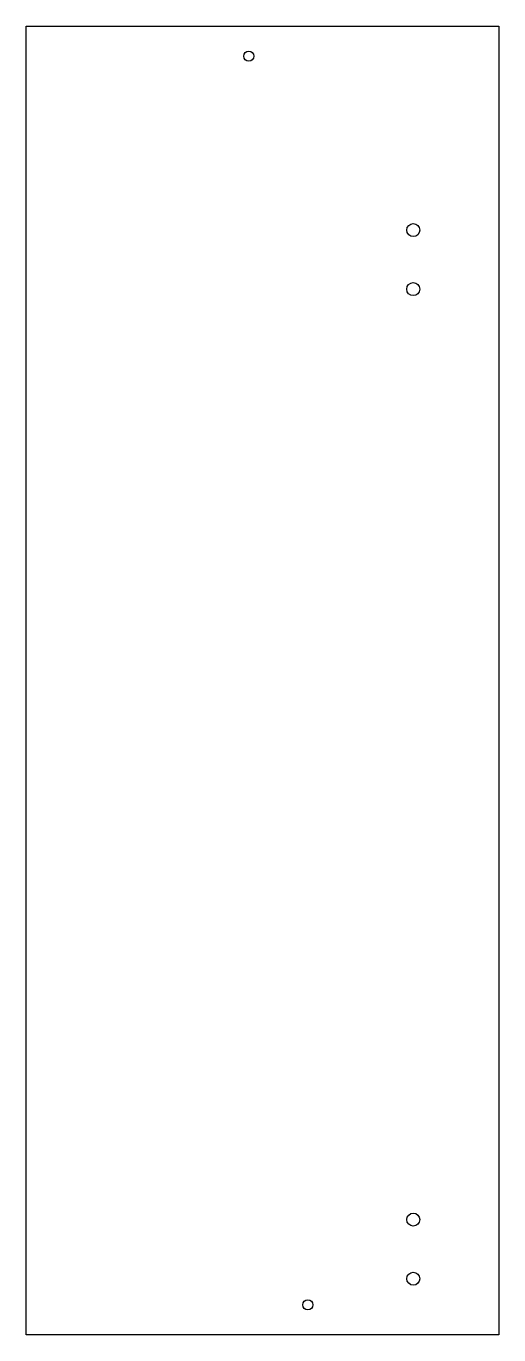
# Model space of a CAD drawing. Header units: millimetres. Extents: x -15 to 146, y -81 to 362.
import ezdxf

# ---------------------------------------------------------------- set-up
doc = ezdxf.new("R2010")
doc.units = ezdxf.units.MM
doc.layers.get('0').update_dxf_attribs({"linetype": 'CONTINUOUS'})

msp = doc.modelspace()

# ---------------------------------------------------------------- linework, layer by layer
msp.add_lwpolyline([(145.5, -81.5), (62.69, -81.5), (-14.5, -81.5), (-14.5, -51.48), (-14.5, 361.5), (145.5, 361.5)], close=True)
for centre, radius in [((60.84, 351.35), 1.7), ((116.55, 292.46), 2.2), ((116.53, 272.48), 2.2), ((116.55, -42.5), 2.2), ((116.55, -62.5), 2.2), ((80.84, -71.35), 1.7)]:
    msp.add_circle(centre, radius)

doc.saveas('drawing.dxf')
